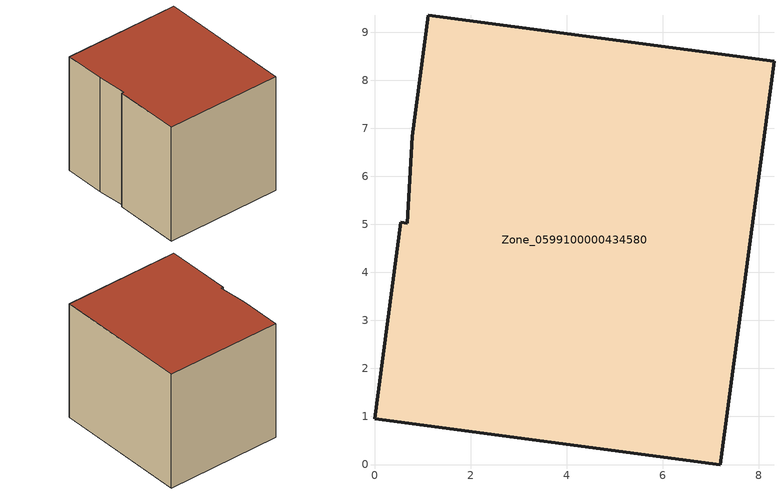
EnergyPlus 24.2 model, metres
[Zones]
Zone_0599100000434580
 floor ground (C_G): 0.54,5.04 0.68,5.02 0.78,6.83 1.12,9.35 8.32,8.39 7.2,0 0,0.96 z0
 wall outside (C_F): 0.78,6.83 0.68,5.02 0.54,5.04 0,0.96 7.2,0 8.32,8.39 1.12,9.35 0.78,6.83 z0:7.45
 roof outside (C_R): 0.68,5.02 0.54,5.04 0,0.96 7.2,0 8.32,8.39 1.12,9.35 0.78,6.83 z7.45
[BUILDING]
Pand.0599100000434580: North Axis=0; Terrain=City; Loads Convergence Tolerance Value=0.04; Temperature Convergence Tolerance Value=0.4; Solar Distribution=FullExterior; Maximum Number of Warmup Days=25; Minimum Number of Warmup Days=1
[Site:Location]
Rotterdam.The.Hague.AP_ZH_NLD Design_Conditions: Latitude=51.96; Longitude=4.45; Time Zone=1; Elevation=-4.5
[SITE:GROUNDTEMPERATURE:BUILDINGSURFACE]
18, 18, 18, 18, 18, 18, 18, 18, 18, 18, 18, 18
[MATERIAL] Thermal Absorptance=0.9; Solar Absorptance=0.7; Visible Absorptance=0.7
Name | Roughness | Thickness | Conductivity | Density | Specific Heat
G.D.2006-2014 | MediumSmooth | 0.15 | 0.06 | 540 | 1210
F.D.2006-2014 | Rough | 0.3 | 0.12 | 1920 | 840
R.D.2006-2014 | MediumRough | 0.2 | 0.08 | 1500 | 1000
[CONSTRUCTION]
C_G: G.D.2006-2014
C_F: F.D.2006-2014
C_R: R.D.2006-2014
[ZONE]
Zone_0599100000434580: Type=1; Multiplier=1; Ceiling Height=Autocalculate; Volume=Autocalculate; Floor Area=autocalculate; Part of Total Floor Area=Yes
[ZONEINFILTRATION:DESIGNFLOWRATE]
Infil_Zone_0599100000434580: Zone or ZoneList or Space or SpaceList=Zone_0599100000434580; Schedule=AlwaysOn; Design Flow Rate Calculation Method=Flow/Area; Flow Rate per Floor Area=0.0021; Constant Term Coefficient=1; Temperature Term Coefficient=0; Velocity Term Coefficient=0; Velocity Squared Term Coefficient=0
[HVACTEMPLATE:ZONE:IDEALLOADSAIRSYSTEM]
Zone_0599100000434580: Maximum Heating Supply Air Temperature=50; Minimum Cooling Supply Air Temperature=13; Maximum Heating Supply Air Humidity Ratio=0.0156; Minimum Cooling Supply Air Humidity Ratio=0.0077; Heating Limit=NoLimit; Cooling Limit=NoLimit; Dehumidification Control Type=ConstantSensibleHeatRatio; Cooling Sensible Heat Ratio=0.7; Dehumidification Setpoint=60; Humidification Control Type=None; Humidification Setpoint=30; Outdoor Air Method=None; Outdoor Air Flow Rate per Person=0.00944; Outdoor Air Flow Rate per Zone Floor Area=0; Outdoor Air Flow Rate per Zone=0; Demand Controlled Ventilation Type=None; Outdoor Air Economizer Type=NoEconomizer; Heat Recovery Type=None; Sensible Heat Recovery Effectiveness=0.7; Latent Heat Recovery Effectiveness=0.65
[ZONECONTROL:THERMOSTAT]
ThermostatControl_Zone_0599100000434580: Zone or ZoneList=Zone_0599100000434580; Control Type Schedule=DualSetpointControlType; Control 1=Thermostat_Zone_0599100000434580; Temperature Difference Between Cutout And Setpoint=0
[THERMOSTATSETPOINT:DUALSETPOINT]
Thermostat_Zone_0599100000434580: Heating Setpoint Temperature Schedule=HeatingSetpoint_Zone_0599100000434580; Cooling Setpoint Temperature Schedule=CoolingSetpoint_Zone_0599100000434580
[SCHEDULE:COMPACT]
HeatingSetpoint_Zone_0599100000434580: Through: 12/31, For: AllDays, Until: 24:00, 21
CoolingSetpoint_Zone_0599100000434580: Through: 12/31, For: AllDays, Until: 24:00, 24
DualSetpointControlType: Through: 12/31, For: AllDays, Until: 24:00, 4
AlwaysOn: Through: 12/31, For: AllDays, Until: 24:00, 1
